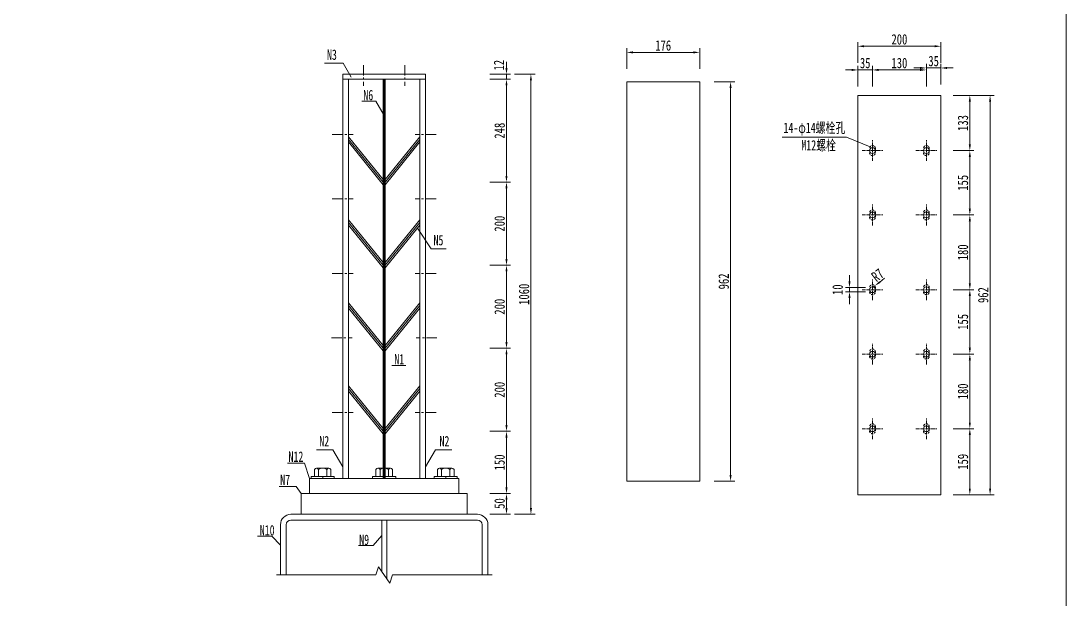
# Model space of a CAD drawing. Extents: x 98573 to 114325, y 0 to 100142.
# Drawn here: x 111805 to 114325, y 25326 to 26719 of the extents above; entities that cross this region are included whole.
import ezdxf

# ---------------------------------------------------------------- set-up
doc = ezdxf.new("R2010")
doc.units = 0
doc.header["$MEASUREMENT"] = 0
doc.linetypes.add('CENTERX2', pattern=[4, 2.5, -0.5, 0.5, -0.5])
doc.linetypes.add('DASHED2', pattern=[0.375, 0.25, -0.125])
doc.layers.get('0').update_dxf_attribs({"lineweight": 13})
doc.layers.get('Defpoints').update_dxf_attribs({"color": 9, "lineweight": 5})
for name, color, linetype, lineweight in [('dashed', 4, 'DASHED2', 5), ('中心线', 2, 'CENTERX2', 15), ('标注', 4, 'Continuous', 13), ('涪江 尺寸标注线', 4, 'Continuous', 13), ('涪江 钢板双线', 1, 'Continuous', 13), ('细线', 4, 'Continuous', 13)]:
    doc.layers.add(name, color=color, linetype=linetype, lineweight=lineweight)
doc.styles.get("Standard").update_dxf_attribs({"font": '仿宋_GB2312.ttf', "width": 0.75})
doc.dimstyles.new('0.1', dxfattribs={"dimscale": 0, "dimtxt": 2.5, "dimasz": 1.5, "dimexe": 1, "dimexo": 1, "dimgap": 0.4, "dimtad": 1, "dimdec": 1, "dimdsep": 46, "dimtxsty": 'Standard', "dimcen": 0.2, "dimclrd": 256, "dimclre": 256, "dimclrt": 256, "dimadec": 3, "dimazin": 2, "dimtfac": 1, "dimtdec": 1, "dimtmove": 2, "dimatfit": 3, "dimfxl": 4, "dimfxlon": 1, "dimtolj": 1, "dimtzin": 0, "dimlwd": -1, "dimlwe": -1, "dimarcsym": 0})

# ---------------------------------------------------------------- blocks, each defined once
blk = doc.blocks.new('*D148')
at = {"layer": 'Defpoints', "color": 0, "transparency": 16777216}
for p in [(113822.8, 26600.8), (113822.8, 26406.5), (113857.8, 26406.5)]:
    blk.add_point(p, dxfattribs=at)
at = {"layer": '标注', "transparency": 16777216}
for p, q in [((113822.8, 26560.8), (113822.8, 26610.8)), ((113857.8, 26560.8), (113857.8, 26610.8))]:
    blk.add_line(p, q, dxfattribs=at)
at = {"layer": '标注', "color": 4, "transparency": 16777216}
for p, q in [((113807.8, 26600.8), (113792.8, 26600.8)), ((113857.8, 26600.8), (113822.8, 26600.8)), ((113872.8, 26600.8), (113887.8, 26600.8))]:
    blk.add_line(p, q, dxfattribs=at)
for points in [[(113807.8, 26603.3), (113807.8, 26598.3), (113822.8, 26600.8)], [(113872.8, 26603.3), (113872.8, 26598.3), (113857.8, 26600.8)]]:
    blk.add_solid(points, dxfattribs=at)
at = {"layer": '标注', "transparency": 16777216, "insert": (113840.3, 26617.3), "char_height": 25, "attachment_point": 5}
blk.add_mtext('\\A1;35', dxfattribs=at)
blk = doc.blocks.new('*D149')
at = {"layer": 'Defpoints', "color": 0, "transparency": 16777216}
for p in [(113987.8, 26600.8), (113857.8, 26406.5), (113987.8, 26406.5)]:
    blk.add_point(p, dxfattribs=at)
at = {"layer": '标注', "transparency": 16777216}
for p, q in [((113857.8, 26560.8), (113857.8, 26610.8)), ((113987.8, 26560.8), (113987.8, 26610.8))]:
    blk.add_line(p, q, dxfattribs=at)
at = {"layer": '标注', "color": 4, "transparency": 16777216}
blk.add_line((113872.8, 26600.8), (113972.8, 26600.8), dxfattribs=at)
for points in [[(113872.8, 26603.3), (113872.8, 26598.3), (113857.8, 26600.8)], [(113972.8, 26603.3), (113972.8, 26598.3), (113987.8, 26600.8)]]:
    blk.add_solid(points, dxfattribs=at)
at = {"layer": '标注', "transparency": 16777216, "insert": (113922.8, 26617.3), "char_height": 25, "attachment_point": 5}
blk.add_mtext('\\A1;130', dxfattribs=at)
blk = doc.blocks.new('*D150')
at = {"layer": 'Defpoints', "color": 0, "transparency": 16777216}
for p in [(114022.8, 26605.6), (114022.8, 26411.3), (113987.8, 26406.5)]:
    blk.add_point(p, dxfattribs=at)
at = {"layer": '标注', "transparency": 16777216}
for p, q in [((113987.8, 26565.6), (113987.8, 26615.6)), ((114022.8, 26565.6), (114022.8, 26615.6))]:
    blk.add_line(p, q, dxfattribs=at)
at = {"layer": '标注', "color": 4, "transparency": 16777216}
for p, q in [((113972.8, 26605.6), (113957.8, 26605.6)), ((113987.8, 26605.6), (114022.8, 26605.6)), ((114037.8, 26605.6), (114052.8, 26605.6))]:
    blk.add_line(p, q, dxfattribs=at)
for points in [[(113972.8, 26608.1), (113972.8, 26603.1), (113987.8, 26605.6)], [(114037.8, 26608.1), (114037.8, 26603.1), (114022.8, 26605.6)]]:
    blk.add_solid(points, dxfattribs=at)
at = {"layer": '标注', "transparency": 16777216, "insert": (114005.3, 26622.1), "char_height": 25, "attachment_point": 5}
blk.add_mtext('\\A1;35', dxfattribs=at)
blk = doc.blocks.new('*D151')
at = {"layer": 'Defpoints', "color": 0, "transparency": 16777216}
for p in [(114022.8, 26657.9), (113822.8, 26539.5), (114022.8, 26539.5)]:
    blk.add_point(p, dxfattribs=at)
at = {"layer": '标注', "transparency": 16777216}
for p, q in [((113822.8, 26617.9), (113822.8, 26667.9)), ((114022.8, 26617.9), (114022.8, 26667.9))]:
    blk.add_line(p, q, dxfattribs=at)
at = {"layer": '标注', "color": 4, "transparency": 16777216}
blk.add_line((113837.8, 26657.9), (114007.8, 26657.9), dxfattribs=at)
for points in [[(113837.8, 26660.4), (113837.8, 26655.4), (113822.8, 26657.9)], [(114007.8, 26660.4), (114007.8, 26655.4), (114022.8, 26657.9)]]:
    blk.add_solid(points, dxfattribs=at)
at = {"layer": '标注', "transparency": 16777216, "insert": (113922.8, 26674.4), "char_height": 25, "attachment_point": 5}
blk.add_mtext('\\A1;200', dxfattribs=at)
blk = doc.blocks.new('*D152')
at = {"layer": 'Defpoints', "color": 0, "transparency": 16777216}
for p in [(113946.5, 26539.5), (113977.8, 26406.5), (114092.6, 26406.5)]:
    blk.add_point(p, dxfattribs=at)
at = {"layer": '标注', "transparency": 16777216}
for p, q in [((114052.6, 26539.5), (114102.6, 26539.5)), ((114052.6, 26406.5), (114102.6, 26406.5))]:
    blk.add_line(p, q, dxfattribs=at)
at = {"layer": '标注', "color": 4, "transparency": 16777216}
blk.add_line((114092.6, 26524.5), (114092.6, 26421.5), dxfattribs=at)
for points in [[(114090.1, 26524.5), (114095.1, 26524.5), (114092.6, 26539.5)], [(114090.1, 26421.5), (114095.1, 26421.5), (114092.6, 26406.5)]]:
    blk.add_solid(points, dxfattribs=at)
at = {"layer": '标注', "transparency": 16777216, "insert": (114076.1, 26473), "char_height": 25, "attachment_point": 5, "rotation": 90}
blk.add_mtext('\\A1;133', dxfattribs=at)
blk = doc.blocks.new('*D153')
at = {"layer": 'Defpoints', "color": 0, "transparency": 16777216}
for p in [(113977.8, 26406.5), (113987.8, 26251.5), (114092.6, 26251.5)]:
    blk.add_point(p, dxfattribs=at)
at = {"layer": '标注', "transparency": 16777216}
for p, q in [((114052.6, 26406.5), (114102.6, 26406.5)), ((114052.6, 26251.5), (114102.6, 26251.5))]:
    blk.add_line(p, q, dxfattribs=at)
at = {"layer": '标注', "color": 4, "transparency": 16777216}
blk.add_line((114092.6, 26391.5), (114092.6, 26266.5), dxfattribs=at)
for points in [[(114090.1, 26391.5), (114095.1, 26391.5), (114092.6, 26406.5)], [(114090.1, 26266.5), (114095.1, 26266.5), (114092.6, 26251.5)]]:
    blk.add_solid(points, dxfattribs=at)
at = {"layer": '标注', "transparency": 16777216, "insert": (114076.1, 26329), "char_height": 25, "attachment_point": 5, "rotation": 90}
blk.add_mtext('\\A1;155', dxfattribs=at)
blk = doc.blocks.new('*D154')
at = {"layer": 'Defpoints', "color": 0, "transparency": 16777216}
for p in [(113977.8, 26251.5), (113987.8, 26071.5), (114092.6, 26071.5)]:
    blk.add_point(p, dxfattribs=at)
at = {"layer": '标注', "transparency": 16777216}
for p, q in [((114052.6, 26251.5), (114102.6, 26251.5)), ((114052.6, 26071.5), (114102.6, 26071.5))]:
    blk.add_line(p, q, dxfattribs=at)
at = {"layer": '标注', "color": 4, "transparency": 16777216}
blk.add_line((114092.6, 26236.5), (114092.6, 26086.5), dxfattribs=at)
for points in [[(114090.1, 26236.5), (114095.1, 26236.5), (114092.6, 26251.5)], [(114090.1, 26086.5), (114095.1, 26086.5), (114092.6, 26071.5)]]:
    blk.add_solid(points, dxfattribs=at)
at = {"layer": '标注', "transparency": 16777216, "insert": (114076.1, 26161.5), "char_height": 25, "attachment_point": 5, "rotation": 90}
blk.add_mtext('\\A1;180', dxfattribs=at)
blk = doc.blocks.new('*D155')
at = {"layer": 'Defpoints', "color": 0, "transparency": 16777216}
for p in [(113977.8, 26071.5), (113987.8, 25916.5), (114092.6, 25916.5)]:
    blk.add_point(p, dxfattribs=at)
at = {"layer": '标注', "transparency": 16777216}
for p, q in [((114052.6, 26071.5), (114102.6, 26071.5)), ((114052.6, 25916.5), (114102.6, 25916.5))]:
    blk.add_line(p, q, dxfattribs=at)
at = {"layer": '标注', "color": 4, "transparency": 16777216}
blk.add_line((114092.6, 26056.5), (114092.6, 25931.5), dxfattribs=at)
for points in [[(114090.1, 26056.5), (114095.1, 26056.5), (114092.6, 26071.5)], [(114090.1, 25931.5), (114095.1, 25931.5), (114092.6, 25916.5)]]:
    blk.add_solid(points, dxfattribs=at)
at = {"layer": '标注', "transparency": 16777216, "insert": (114076.1, 25994), "char_height": 25, "attachment_point": 5, "rotation": 90}
blk.add_mtext('\\A1;155', dxfattribs=at)
blk = doc.blocks.new('*D156')
at = {"layer": 'Defpoints', "color": 0, "transparency": 16777216}
for p in [(113977.8, 25916.5), (113987.8, 25736.5), (114092.6, 25736.5)]:
    blk.add_point(p, dxfattribs=at)
at = {"layer": '标注', "transparency": 16777216}
for p, q in [((114052.6, 25916.5), (114102.6, 25916.5)), ((114052.6, 25736.5), (114102.6, 25736.5))]:
    blk.add_line(p, q, dxfattribs=at)
at = {"layer": '标注', "color": 4, "transparency": 16777216}
blk.add_line((114092.6, 25901.5), (114092.6, 25751.5), dxfattribs=at)
for points in [[(114090.1, 25901.5), (114095.1, 25901.5), (114092.6, 25916.5)], [(114090.1, 25751.5), (114095.1, 25751.5), (114092.6, 25736.5)]]:
    blk.add_solid(points, dxfattribs=at)
at = {"layer": '标注', "transparency": 16777216, "insert": (114076.1, 25826.5), "char_height": 25, "attachment_point": 5, "rotation": 90}
blk.add_mtext('\\A1;180', dxfattribs=at)
blk = doc.blocks.new('*D157')
at = {"layer": 'Defpoints', "color": 0, "transparency": 16777216}
for p in [(113977.8, 25736.5), (114092.6, 25736.5), (113978.6, 25577.5)]:
    blk.add_point(p, dxfattribs=at)
at = {"layer": '标注', "transparency": 16777216}
for p, q in [((114052.6, 25736.5), (114102.6, 25736.5)), ((114052.6, 25577.5), (114102.6, 25577.5))]:
    blk.add_line(p, q, dxfattribs=at)
at = {"layer": '标注', "color": 4, "transparency": 16777216}
blk.add_line((114092.6, 25592.5), (114092.6, 25721.5), dxfattribs=at)
for points in [[(114090.1, 25721.5), (114095.1, 25721.5), (114092.6, 25736.5)], [(114090.1, 25592.5), (114095.1, 25592.5), (114092.6, 25577.5)]]:
    blk.add_solid(points, dxfattribs=at)
at = {"layer": '标注', "transparency": 16777216, "insert": (114076.1, 25657), "char_height": 25, "attachment_point": 5, "rotation": 90}
blk.add_mtext('\\A1;159', dxfattribs=at)
blk = doc.blocks.new('*D158')
at = {"layer": 'Defpoints', "color": 0, "transparency": 16777216}
for p in [(114022.8, 26539.5), (114141.4, 26539.5), (114022.8, 25577.5)]:
    blk.add_point(p, dxfattribs=at)
at = {"layer": '标注', "transparency": 16777216}
for p, q in [((114101.4, 26539.5), (114151.4, 26539.5)), ((114101.4, 25577.5), (114151.4, 25577.5))]:
    blk.add_line(p, q, dxfattribs=at)
at = {"layer": '标注', "color": 4, "transparency": 16777216}
blk.add_line((114141.4, 25592.5), (114141.4, 26524.5), dxfattribs=at)
for points in [[(114138.9, 26524.5), (114143.9, 26524.5), (114141.4, 26539.5)], [(114138.9, 25592.5), (114143.9, 25592.5), (114141.4, 25577.5)]]:
    blk.add_solid(points, dxfattribs=at)
at = {"layer": '标注', "transparency": 16777216, "insert": (114124.9, 26058.5), "char_height": 25, "attachment_point": 5, "rotation": 90}
blk.add_mtext('\\A1;962', dxfattribs=at)
blk = doc.blocks.new('*D159')
at = {"layer": 'Defpoints', "color": 0, "transparency": 16777216}
for p in [(113802.5, 26066.5), (113850.8, 26076.5), (113850.8, 26066.5)]:
    blk.add_point(p, dxfattribs=at)
at = {"layer": '标注', "color": 4, "transparency": 16777216}
for p, q in [((113802.5, 26091.5), (113802.5, 26106.5)), ((113802.5, 26076.5), (113802.5, 26066.5)), ((113802.5, 26051.5), (113802.5, 26036.5))]:
    blk.add_line(p, q, dxfattribs=at)
at = {"layer": '标注', "transparency": 16777216}
for p, q in [((113840.8, 26076.5), (113792.5, 26076.5)), ((113840.8, 26066.5), (113792.5, 26066.5))]:
    blk.add_line(p, q, dxfattribs=at)
at = {"layer": '标注', "color": 4, "transparency": 16777216}
for points in [[(113800, 26091.5), (113805, 26091.5), (113802.5, 26076.5)], [(113800, 26051.5), (113805, 26051.5), (113802.5, 26066.5)]]:
    blk.add_solid(points, dxfattribs=at)
at = {"layer": '标注', "transparency": 16777216, "insert": (113774, 26071.5), "char_height": 25, "attachment_point": 5, "rotation": 90}
blk.add_mtext('\\A1;10', dxfattribs=at)
blk = doc.blocks.new('*D160')
at = {"layer": 'Defpoints', "color": 0, "transparency": 16777216}
for p in [(113857.8, 26076.5), (113863.4, 26080.7)]:
    blk.add_point(p, dxfattribs=at)
at = {"layer": '标注', "color": 4, "transparency": 16777216}
for p, q in [((113875.3, 26089.9), (113887.2, 26099)), ((113857.8, 26076.5), (113863.4, 26080.7))]:
    blk.add_line(p, q, dxfattribs=at)
blk.add_solid([(113873.8, 26091.9), (113876.8, 26087.9), (113863.4, 26080.7)], dxfattribs=at)
at = {"layer": '标注', "transparency": 16777216, "insert": (113870.2, 26106.7), "char_height": 25, "attachment_point": 5, "rotation": 37.4987}
blk.add_mtext('\\A1;R7', dxfattribs=at)
blk = doc.blocks.new('*D217')
at = {"layer": 'Defpoints', "color": 0, "transparency": 16777216}
for p in [(112799.6, 26590.5), (112799.6, 26578.5), (112975.5, 26578.5)]:
    blk.add_point(p, dxfattribs=at)
at = {"layer": '标注', "color": 4, "transparency": 16777216}
for p, q in [((112975.5, 26605.5), (112975.5, 26620.5)), ((112975.5, 26590.5), (112975.5, 26578.5)), ((112975.5, 26563.5), (112975.5, 26548.5))]:
    blk.add_line(p, q, dxfattribs=at)
at = {"layer": '标注', "transparency": 16777216}
for p, q in [((112935.5, 26590.5), (112985.5, 26590.5)), ((112935.5, 26578.5), (112985.5, 26578.5))]:
    blk.add_line(p, q, dxfattribs=at)
at = {"layer": '标注', "color": 4, "transparency": 16777216}
for points in [[(112973, 26605.5), (112978, 26605.5), (112975.5, 26590.5)], [(112973, 26563.5), (112978, 26563.5), (112975.5, 26578.5)]]:
    blk.add_solid(points, dxfattribs=at)
at = {"layer": '标注', "transparency": 16777216, "insert": (112957.3, 26612.3), "char_height": 25, "attachment_point": 5, "rotation": 90}
blk.add_mtext('\\A1;12', dxfattribs=at)
blk = doc.blocks.new('*D218')
at = {"layer": 'Defpoints', "color": 0, "transparency": 16777216}
for p in [(112782.8, 26578.5), (112782.8, 26330.5), (112975.5, 26330.5)]:
    blk.add_point(p, dxfattribs=at)
at = {"layer": '标注', "transparency": 16777216}
for p, q in [((112935.5, 26578.5), (112985.5, 26578.5)), ((112935.5, 26330.5), (112985.5, 26330.5))]:
    blk.add_line(p, q, dxfattribs=at)
at = {"layer": '标注', "color": 4, "transparency": 16777216}
blk.add_line((112975.5, 26563.5), (112975.5, 26345.5), dxfattribs=at)
for points in [[(112973, 26563.5), (112978, 26563.5), (112975.5, 26578.5)], [(112973, 26345.5), (112978, 26345.5), (112975.5, 26330.5)]]:
    blk.add_solid(points, dxfattribs=at)
at = {"layer": '标注', "transparency": 16777216, "insert": (112959, 26454.5), "char_height": 25, "attachment_point": 5, "rotation": 90}
blk.add_mtext('\\A1;248', dxfattribs=at)
blk = doc.blocks.new('*D219')
at = {"layer": 'Defpoints', "color": 0, "transparency": 16777216}
for p in [(112782.8, 26330.5), (112782.8, 26130.5), (112975.5, 26130.5)]:
    blk.add_point(p, dxfattribs=at)
at = {"layer": '标注', "transparency": 16777216}
for p, q in [((112935.5, 26330.5), (112985.5, 26330.5)), ((112935.5, 26130.5), (112985.5, 26130.5))]:
    blk.add_line(p, q, dxfattribs=at)
at = {"layer": '标注', "color": 4, "transparency": 16777216}
blk.add_line((112975.5, 26315.5), (112975.5, 26145.5), dxfattribs=at)
for points in [[(112973, 26315.5), (112978, 26315.5), (112975.5, 26330.5)], [(112973, 26145.5), (112978, 26145.5), (112975.5, 26130.5)]]:
    blk.add_solid(points, dxfattribs=at)
at = {"layer": '标注', "transparency": 16777216, "insert": (112959, 26230.5), "char_height": 25, "attachment_point": 5, "rotation": 90}
blk.add_mtext('\\A1;200', dxfattribs=at)
blk = doc.blocks.new('*D220')
at = {"layer": 'Defpoints', "color": 0, "transparency": 16777216}
for p in [(112782.8, 26130.5), (112782.8, 25930.5), (112975.5, 25930.5)]:
    blk.add_point(p, dxfattribs=at)
at = {"layer": '标注', "transparency": 16777216}
for p, q in [((112935.5, 26130.5), (112985.5, 26130.5)), ((112935.5, 25930.5), (112985.5, 25930.5))]:
    blk.add_line(p, q, dxfattribs=at)
at = {"layer": '标注', "color": 4, "transparency": 16777216}
blk.add_line((112975.5, 26115.5), (112975.5, 25945.5), dxfattribs=at)
for points in [[(112973, 26115.5), (112978, 26115.5), (112975.5, 26130.5)], [(112973, 25945.5), (112978, 25945.5), (112975.5, 25930.5)]]:
    blk.add_solid(points, dxfattribs=at)
at = {"layer": '标注', "transparency": 16777216, "insert": (112959, 26030.5), "char_height": 25, "attachment_point": 5, "rotation": 90}
blk.add_mtext('\\A1;200', dxfattribs=at)
blk = doc.blocks.new('*D221')
at = {"layer": 'Defpoints', "color": 0, "transparency": 16777216}
for p in [(112782.8, 25930.5), (112975.5, 25930.5), (112782.8, 25730.5)]:
    blk.add_point(p, dxfattribs=at)
at = {"layer": '标注', "transparency": 16777216}
for p, q in [((112935.5, 25930.5), (112985.5, 25930.5)), ((112935.5, 25730.5), (112985.5, 25730.5))]:
    blk.add_line(p, q, dxfattribs=at)
at = {"layer": '标注', "color": 4, "transparency": 16777216}
blk.add_line((112975.5, 25745.5), (112975.5, 25915.5), dxfattribs=at)
for points in [[(112973, 25915.5), (112978, 25915.5), (112975.5, 25930.5)], [(112973, 25745.5), (112978, 25745.5), (112975.5, 25730.5)]]:
    blk.add_solid(points, dxfattribs=at)
at = {"layer": '标注', "transparency": 16777216, "insert": (112959, 25830.5), "char_height": 25, "attachment_point": 5, "rotation": 90}
blk.add_mtext('\\A1;200', dxfattribs=at)
blk = doc.blocks.new('*D222')
at = {"layer": 'Defpoints', "color": 0, "transparency": 16777216}
for p in [(112782.8, 25730.5), (112800.7, 25580.5), (112975.5, 25580.5)]:
    blk.add_point(p, dxfattribs=at)
at = {"layer": '标注', "transparency": 16777216}
for p, q in [((112935.5, 25730.5), (112985.5, 25730.5)), ((112935.5, 25580.5), (112985.5, 25580.5))]:
    blk.add_line(p, q, dxfattribs=at)
at = {"layer": '标注', "color": 4, "transparency": 16777216}
blk.add_line((112975.5, 25715.5), (112975.5, 25595.5), dxfattribs=at)
for points in [[(112973, 25715.5), (112978, 25715.5), (112975.5, 25730.5)], [(112973, 25595.5), (112978, 25595.5), (112975.5, 25580.5)]]:
    blk.add_solid(points, dxfattribs=at)
at = {"layer": '标注', "transparency": 16777216, "insert": (112959, 25655.5), "char_height": 25, "attachment_point": 5, "rotation": 90}
blk.add_mtext('\\A1;150', dxfattribs=at)
blk = doc.blocks.new('*D223')
at = {"layer": 'Defpoints', "color": 0, "transparency": 16777216}
for p in [(112843.3, 25580.5), (112831, 25530.5), (112975.5, 25530.5)]:
    blk.add_point(p, dxfattribs=at)
at = {"layer": '标注', "transparency": 16777216}
for p, q in [((112935.5, 25580.5), (112985.5, 25580.5)), ((112935.5, 25530.5), (112985.5, 25530.5))]:
    blk.add_line(p, q, dxfattribs=at)
at = {"layer": '标注', "color": 4, "transparency": 16777216}
blk.add_line((112975.5, 25565.5), (112975.5, 25545.5), dxfattribs=at)
for points in [[(112973, 25565.5), (112978, 25565.5), (112975.5, 25580.5)], [(112973, 25545.5), (112978, 25545.5), (112975.5, 25530.5)]]:
    blk.add_solid(points, dxfattribs=at)
at = {"layer": '标注', "transparency": 16777216, "insert": (112958.9, 25556.5), "char_height": 25, "attachment_point": 5, "rotation": 90}
blk.add_mtext('\\A1;50', dxfattribs=at)
blk = doc.blocks.new('*D224')
at = {"layer": 'Defpoints', "color": 0, "transparency": 16777216}
for p in [(112732.4, 26590.5), (113034.4, 26590.5), (112863.3, 25530.5)]:
    blk.add_point(p, dxfattribs=at)
at = {"layer": '标注', "transparency": 16777216}
for p, q in [((112994.4, 26590.5), (113044.4, 26590.5)), ((112994.4, 25530.5), (113044.4, 25530.5))]:
    blk.add_line(p, q, dxfattribs=at)
at = {"layer": '标注', "color": 4, "transparency": 16777216}
blk.add_line((113034.4, 25545.5), (113034.4, 26575.5), dxfattribs=at)
for points in [[(113031.9, 26575.5), (113036.9, 26575.5), (113034.4, 26590.5)], [(113031.9, 25545.5), (113036.9, 25545.5), (113034.4, 25530.5)]]:
    blk.add_solid(points, dxfattribs=at)
at = {"layer": '标注', "transparency": 16777216, "insert": (113017.9, 26060.5), "char_height": 25, "attachment_point": 5, "rotation": 90}
blk.add_mtext('\\A1;1060', dxfattribs=at)
blk = doc.blocks.new('*D225')
at = {"layer": 'Defpoints', "color": 0, "transparency": 16777216}
for p in [(113265.3, 26643.1), (113265.3, 26572.4), (113441.3, 26572.4)]:
    blk.add_point(p, dxfattribs=at)
at = {"layer": '标注', "transparency": 16777216}
for p, q in [((113265.3, 26603.1), (113265.3, 26653.1)), ((113441.3, 26603.1), (113441.3, 26653.1))]:
    blk.add_line(p, q, dxfattribs=at)
at = {"layer": '标注', "color": 4, "transparency": 16777216}
blk.add_line((113426.3, 26643.1), (113280.3, 26643.1), dxfattribs=at)
for points in [[(113280.3, 26645.6), (113280.3, 26640.6), (113265.3, 26643.1)], [(113426.3, 26645.6), (113426.3, 26640.6), (113441.3, 26643.1)]]:
    blk.add_solid(points, dxfattribs=at)
at = {"layer": '标注', "transparency": 16777216, "insert": (113353.3, 26659.6), "char_height": 25, "attachment_point": 5}
blk.add_mtext('\\A1;176', dxfattribs=at)
blk = doc.blocks.new('*D226')
at = {"layer": 'Defpoints', "color": 0, "transparency": 16777216}
for p in [(113441.3, 26572.4), (113441.3, 25610.4), (113515.8, 25610.4)]:
    blk.add_point(p, dxfattribs=at)
at = {"layer": '标注', "transparency": 16777216}
for p, q in [((113475.8, 26572.4), (113525.8, 26572.4)), ((113475.8, 25610.4), (113525.8, 25610.4))]:
    blk.add_line(p, q, dxfattribs=at)
at = {"layer": '标注', "color": 4, "transparency": 16777216}
blk.add_line((113515.8, 26557.4), (113515.8, 25625.4), dxfattribs=at)
for points in [[(113513.3, 26557.4), (113518.3, 26557.4), (113515.8, 26572.4)], [(113513.3, 25625.4), (113518.3, 25625.4), (113515.8, 25610.4)]]:
    blk.add_solid(points, dxfattribs=at)
at = {"layer": '标注', "transparency": 16777216, "insert": (113499.3, 26091.4), "char_height": 25, "attachment_point": 5, "rotation": 90}
blk.add_mtext('\\A1;962', dxfattribs=at)
blk = doc.blocks.new('ls')
at = {"color": 4}
blk.add_line((0, 0), (0, 5), dxfattribs=at)
at = {"layer": '涪江 钢板双线', "color": 4}
for p, q in [((-28, 5), (28, 5)), ((-28, 5), (-28, 0)), ((-28, 0), (28, 0)), ((-20, 21.6), (-20, 5)), ((-18.7, 5), (18.7, 5)), ((-15, 25), (15, 25)), ((-14, 5), (14, 5)), ((-10, 5), (-10, 21.6)), ((10, 5), (10, 21.6)), ((20, 21.6), (20, 5)), ((28, 5), (28, 0))]:
    blk.add_line(p, q, dxfattribs=at)
blk.add_ellipse((-15, -7.9), major_axis=(0, 32.9), ratio=0.341432, start_param=-0.460921, end_param=0.460921, dxfattribs=at)
at = {"layer": '涪江 钢板双线', "color": 4, "extrusion": (0, 0, -1)}
for centre, ratio in [((0, -7.9), 0.682865), ((15, -7.9), 0.341432)]:
    blk.add_ellipse(centre, major_axis=(0, 32.9), ratio=ratio, start_param=-0.460921, end_param=0.460921, dxfattribs=at)

msp = doc.modelspace()

# ---------------------------------------------------------------- linework, layer by layer
at = {"color": 1}
for p, q in [((112580.61796, 26590.53115), (112680.61796, 26590.53115)), ((112580.61796, 26590.53115), (112580.61796, 25616.53115)), ((112780.61796, 26590.53115), (112680.61796, 26590.53115)), ((112780.61796, 26590.53115), (112780.61796, 25616.53115)), ((112580.61796, 26578.53115), (112780.61796, 26578.53115)), ((112594.61796, 26578.53115), (112594.61796, 25616.53115)), ((112678.11796, 25616.53115), (112678.11796, 26578.53115)), ((112683.11796, 25616.53115), (112683.11796, 26578.53115)), ((112766.61796, 26578.53115), (112766.61796, 25616.53115)), ((113265.27261, 26572.40883), (113265.27261, 25610.40883)), ((113265.27261, 26572.40883), (113441.27261, 26572.40883)), ((113441.27261, 26572.40883), (113441.27261, 25610.40883)), ((113822.829, 25577.47888), (113822.829, 26539.47888)), ((113822.829, 26539.47888), (114022.829, 26539.47888)), ((114022.829, 26539.47888), (114022.829, 25577.47888)), ((112678.11796, 26336.88722), (112594.61796, 26440.00113)), ((112683.11796, 26336.88722), (112766.61796, 26440.00113)), ((112678.11796, 26324.17509), (112594.61796, 26427.289)), ((112683.11796, 26324.17509), (112766.61796, 26427.289)), ((112678.11796, 26136.88722), (112594.61796, 26240.00113)), ((112683.11796, 26136.88722), (112766.61796, 26240.00113)), ((112678.11796, 26124.17509), (112594.61796, 26227.289)), ((112683.11796, 26124.17509), (112766.61796, 26227.289)), ((112678.11796, 25936.88722), (112594.61796, 26040.00113)), ((112683.11796, 25936.88722), (112766.61796, 26040.00113)), ((112678.11796, 25924.17509), (112594.61796, 26027.289)), ((112683.11796, 25924.17509), (112766.61796, 26027.289)), ((112678.11796, 25736.88722), (112594.61796, 25840.00113)), ((112683.11796, 25736.88722), (112766.61796, 25840.00113)), ((112678.11796, 25724.17509), (112594.61796, 25827.289)), ((112683.11796, 25724.17509), (112766.61796, 25827.289)), ((112500.61796, 25616.53115), (112500.61796, 25580.53115)), ((112500.61796, 25616.53115), (112860.68271, 25616.53115)), ((112860.68271, 25616.53115), (112860.64739, 25580.53115)), ((113265.27261, 25610.40883), (113441.27261, 25610.40883)), ((112480.61796, 25580.53115), (112880.61796, 25580.53115)), ((112480.61796, 25580.53115), (112480.61796, 25530.53115)), ((112880.61796, 25580.53115), (112880.61796, 25530.53115)), ((114022.829, 25577.47888), (113822.829, 25577.47888)), ((112455.61764, 25530.53115), (112905.61786, 25530.53115)), ((112430.61786, 25505.53115), (112430.61786, 25384.61336)), ((112444.61786, 25505.53115), (112444.61786, 25384.61336)), ((112455.61764, 25516.53115), (112905.61786, 25516.53115)), ((112674.61775, 25393.23502), (112674.61775, 25516.53115)), ((112686.61775, 25375.99231), (112686.61775, 25516.53115)), ((112916.61786, 25505.53115), (112916.61786, 25384.61336)), ((112930.61786, 25505.53115), (112930.61786, 25384.61336))]:
    msp.add_line(p, q, dxfattribs=at)
for centre in [(113857.829, 26406.47888), (113987.829, 26406.47888), (113857.829, 26251.47888), (113987.829, 26251.47888), (113857.829, 26071.47888), (113987.829, 26071.47888), (113857.829, 25916.47888), (113987.829, 25916.47888), (113857.829, 25736.47888), (113987.829, 25736.47888)]:
    msp.add_circle(centre, 7)
for centre, radius, start, end in [((112455.61786, 25505.53115), 25, 90, 180), ((112905.61786, 25505.53115), 25, 360, 90), ((112455.61786, 25505.53115), 11, 90, 180), ((112905.61786, 25505.53115), 11, 360, 90)]:
    msp.add_arc(centre, radius, start, end, dxfattribs=at)
at = {"layer": 'dashed', "ltscale": 20}
for p, q in [((113864.829, 26401.59344), (113864.829, 26411.59344)), ((113994.829, 26401.59344), (113994.829, 26411.59344)), ((113864.829, 26246.59344), (113864.829, 26256.59344)), ((113994.829, 26246.59344), (113994.829, 26256.59344)), ((113864.829, 26066.59344), (113864.829, 26076.59344)), ((113994.829, 26066.59344), (113994.829, 26076.59344)), ((113864.829, 25911.59344), (113864.829, 25921.59344)), ((113994.829, 25911.59344), (113994.829, 25921.59344)), ((113864.829, 25731.59344), (113864.829, 25741.59344)), ((113994.829, 25731.59344), (113994.829, 25741.59344))]:
    msp.add_line(p, q, dxfattribs=at)
for centre, start, end in [((113857.829, 26411.47888), 0, 180), ((113987.829, 26411.47888), 0, 180), ((113857.829, 26401.47888), 180, 0), ((113987.829, 26401.47888), 180, 0), ((113857.829, 26256.47888), 0, 180), ((113987.829, 26256.47888), 0, 180), ((113857.829, 26246.47888), 180, 0), ((113987.829, 26246.47888), 180, 0), ((113857.829, 26076.47888), 0, 180), ((113987.829, 26076.47888), 0, 180), ((113857.829, 26066.47888), 180, 0), ((113987.829, 26066.47888), 180, 0), ((113857.829, 25921.47888), 0, 180), ((113857.829, 25911.47888), 180, 0), ((113987.829, 25921.47888), 0, 180), ((113987.829, 25911.47888), 180, 0), ((113857.829, 25741.47888), 0, 180), ((113857.829, 25731.47888), 180, 0), ((113987.829, 25741.47888), 0, 180), ((113987.829, 25731.47888), 180, 0)]:
    msp.add_arc(centre, 7, start, end, dxfattribs=at)
at = {"layer": 'Defpoints'}
for p, q in [((112680.61796, 25616.53115), (112680.61796, 26578.53115)), ((112678.11796, 26330.53115), (112594.61796, 26433.64507)), ((112683.11796, 26330.53115), (112766.61796, 26433.64507)), ((112678.11796, 26130.53115), (112594.61796, 26233.64507)), ((112683.11796, 26130.53115), (112766.61796, 26233.64507)), ((112678.11796, 25930.53115), (112594.61796, 26033.64507)), ((112683.11796, 25930.53115), (112766.61796, 26033.64507)), ((112678.11796, 25730.53115), (112594.61796, 25833.64507)), ((112683.11796, 25730.53115), (112766.61796, 25833.64507))]:
    msp.add_line(p, q, dxfattribs=at)
msp.add_lwpolyline([(107035.54507, 28329.86125), (114324.69552, 28329.86125), (114324.69552, 18803.9795), (107035.54507, 18803.9795)], close=True, dxfattribs=at)
at = {"layer": '中心线', "ltscale": 10}
for p, q in [((112630.61796, 26612.44638), (112630.61796, 26562.23498)), ((112730.61796, 26612.44638), (112730.61796, 26562.23498)), ((112555.51226, 26445.5009), (112605.72366, 26445.5009)), ((112805.72366, 26445.5009), (112755.51226, 26445.5009)), ((112555.51226, 26290.5009), (112605.72366, 26290.5009)), ((112805.72366, 26290.5009), (112755.51226, 26290.5009)), ((112555.51226, 26110.5009), (112605.72366, 26110.5009)), ((112805.72366, 26110.5009), (112755.51226, 26110.5009)), ((112553.51226, 25955.5009), (112603.72366, 25955.5009)), ((112807.72366, 25955.5009), (112757.51226, 25955.5009)), ((112555.51226, 25775.5009), (112605.72366, 25775.5009)), ((112805.72366, 25775.5009), (112755.51226, 25775.5009))]:
    msp.add_line(p, q, dxfattribs=at)
at = {"layer": '中心线', "ltscale": 3}
for p, q in [((113857.829, 26381.52538), (113857.829, 26431.43238)), ((113987.829, 26381.52538), (113987.829, 26431.43238)), ((113832.7233, 26406.47888), (113882.9347, 26406.47888)), ((113962.7233, 26406.47888), (114012.9347, 26406.47888)), ((113857.829, 26226.52538), (113857.829, 26276.43238)), ((113987.829, 26226.52538), (113987.829, 26276.43238)), ((113832.7233, 26251.47888), (113882.9347, 26251.47888)), ((113962.7233, 26251.47888), (114012.9347, 26251.47888)), ((113857.829, 26046.52538), (113857.829, 26096.43238)), ((113987.829, 26046.52538), (113987.829, 26096.43238)), ((113832.7233, 26071.47888), (113882.9347, 26071.47888)), ((113962.7233, 26071.47888), (114012.9347, 26071.47888)), ((113857.829, 25891.52538), (113857.829, 25941.43238)), ((113987.829, 25891.52538), (113987.829, 25941.43238)), ((113832.7233, 25916.47888), (113882.9347, 25916.47888)), ((113962.7233, 25916.47888), (114012.9347, 25916.47888)), ((113857.829, 25711.52538), (113857.829, 25761.43238)), ((113987.829, 25711.52538), (113987.829, 25761.43238)), ((113832.7233, 25736.47888), (113882.9347, 25736.47888)), ((113962.7233, 25736.47888), (114012.9347, 25736.47888))]:
    msp.add_line(p, q, dxfattribs=at)
at = {"layer": '涪江 尺寸标注线'}
msp.add_lwpolyline([(112940.61786, 25384.54092), (112700.61396, 25385.03767), (112694.34874, 25364.88369), (112666.88718, 25404.34303), (112660.62197, 25384.4133), (112420.61786, 25384.64752)], dxfattribs=at)
at = {"layer": '细线'}
for p, q in [((112536.83857, 26616.834), (112581.70551, 26616.834)), ((112581.70551, 26616.834), (112601.26962, 26583.18081)), ((112626.91815, 26525.45875), (112660.75603, 26525.45875)), ((112660.75603, 26525.45875), (112680.61796, 26491.29327)), ((113639.8678, 26438.76711), (113795.24126, 26438.76711)), ((113795.24126, 26438.76711), (113852.38323, 26415.68131)), ((112793.73038, 26170.13064), (112760.77854, 26220.07792)), ((112793.73038, 26170.13064), (112829.75935, 26170.13064)), ((112732.42994, 25888.90111), (112698.87086, 25888.90111)), ((112517.47449, 25686.01084), (112556.91126, 25686.01084)), ((112556.91126, 25686.01084), (112580.61796, 25645.23177)), ((112804.32466, 25686.01084), (112780.61796, 25645.23177)), ((112843.76143, 25686.01084), (112804.32466, 25686.01084)), ((112447.75931, 25653.8576), (112488.50789, 25653.8576)), ((112488.50789, 25653.8576), (112500.61796, 25616.53115)), ((112427.75931, 25597.73339), (112468.50789, 25597.73339)), ((112468.50789, 25597.73339), (112480.61796, 25580.53115)), ((112375.05276, 25477.49234), (112409.95985, 25477.49234)), ((112409.95985, 25477.49234), (112430.61786, 25456.49368)), ((112653.94022, 25455.01581), (112674.61775, 25479.32045)), ((112619.03314, 25455.01581), (112653.94022, 25455.01581))]:
    msp.add_line(p, q, dxfattribs=at)

# ---------------------------------------------------------------- block references
at = {"color": 3, "xscale": -1}
for p in [(112532.29863, 25616.53115), (112680.61796, 25616.53115)]:
    msp.add_blockref('ls', p, dxfattribs=at)
at = {"color": 3}
msp.add_blockref('ls', (112828.93729, 25616.53115), dxfattribs=at)

# ---------------------------------------------------------------- texts
at = {"layer": '标注', "width": 0.7}
for s, p in [('N3', (112542.67942, 26625.12674)), ('N6', (112630.36035, 26527.84579)), ('14-φ14螺栓孔', (113643.28535, 26449.03734)), ('M12螺栓', (113686.35707, 26406.94775)), ('N5', (112799.57123, 26178.42339)), ('N1', (112705.1456, 25891.59742)), ('N2', (112524.25133, 25694.30359)), ('N2', (112813.99811, 25694.30359)), ('N12', (112449.93249, 25656.89255)), ('N7', (112429.93249, 25600.76834)), ('N10', (112380.72936, 25479.61861)), ('N9', (112620.38015, 25456.66132))]:
    msp.add_text(s, height=25, dxfattribs=at).set_placement(p)

# ---------------------------------------------------------------- dimensions: what is measured, and where the dimension line sits
at = {"layer": '标注'}
for base, p1, p2, picture, middle in [((114022.829, 26657.88242), (113822.829, 26539.47888), (114022.829, 26539.47888), '*D151', (113922.829, 26674.38242)), ((113265.27261, 26643.12931), (113441.27261, 26572.40883), (113265.27261, 26572.40883), '*D225', (113353.27261, 26659.62931)), ((114022.829, 26605.63391), (113987.829, 26406.47888), (114022.829, 26411.27648), '*D150', (114005.329, 26622.13391)), ((113822.829, 26600.83631), (113857.829, 26406.47888), (113822.829, 26406.47888), '*D148', (113840.329, 26617.33631)), ((113987.829, 26600.83631), (113857.829, 26406.47888), (113987.829, 26406.47888), '*D149', (113922.829, 26617.33631))]:
    dim = msp.add_linear_dim(base=base, p1=p1, p2=p2, dimstyle='0.1', override={"dimscale": 10, "dimclrd": 4}, dxfattribs=at)
    dim.commit()
    dim.dimension.update_dxf_attribs({"geometry": picture, "text_midpoint": middle})
for base, p1, p2, picture, middle in [((112975.54562, 26578.53115), (112799.56015, 26590.53115), (112799.56015, 26578.53115), '*D217', (112957.32479, 26612.31602)), ((112975.54562, 25530.53115), (112843.29894, 25580.53115), (112830.9689, 25530.53115), '*D223', (112958.85453, 25556.53263))]:
    dim = msp.add_linear_dim(base=base, p1=p1, p2=p2, angle=90, dimstyle='0.1', override={"dimscale": 10, "dimclrd": 4}, dxfattribs=at)
    dim.commit()
    dim.dimension.update_dxf_attribs({"geometry": picture, "text_midpoint": middle, "dimtype": 160})
for base, p1, p2, picture, middle in [((113034.38957, 26590.53115), (112863.3204, 25530.53115), (112732.39786, 26590.53115), '*D224', (113017.88957, 26060.53115)), ((112975.54562, 26330.53115), (112782.77445, 26578.53115), (112782.77445, 26330.53115), '*D218', (112959.04562, 26454.53115)), ((113515.80679, 25610.40883), (113441.27261, 26572.40883), (113441.27261, 25610.40883), '*D226', (113499.30679, 26091.40883)), ((114092.56634, 26406.47888), (113946.47108, 26539.47888), (113977.829, 26406.47888), '*D152', (114076.06634, 26472.97888)), ((114141.36123, 26539.47888), (114022.829, 25577.47888), (114022.829, 26539.47888), '*D158', (114124.86123, 26058.47888)), ((114092.56634, 26251.47888), (113977.829, 26406.47888), (113987.829, 26251.47888), '*D153', (114076.06634, 26328.97888)), ((112975.54562, 26130.53115), (112782.77445, 26330.53115), (112782.77445, 26130.53115), '*D219', (112959.04562, 26230.53115)), ((114092.56634, 26071.47888), (113977.829, 26251.47888), (113987.829, 26071.47888), '*D154', (114076.06634, 26161.47888)), ((112975.54562, 25930.53115), (112782.77445, 26130.53115), (112782.77445, 25930.53115), '*D220', (112959.04562, 26030.53115)), ((113802.53824, 26066.47888), (113850.829, 26076.47888), (113850.829, 26066.47888), '*D159', (113774.03824, 26071.47888)), ((114092.56634, 25916.47888), (113977.829, 26071.47888), (113987.829, 25916.47888), '*D155', (114076.06634, 25993.97888)), ((112975.54562, 25930.53115), (112782.77445, 25730.53115), (112782.77445, 25930.53115), '*D221', (112959.04562, 25830.53115)), ((114092.56634, 25736.47888), (113977.829, 25916.47888), (113987.829, 25736.47888), '*D156', (114076.06634, 25826.47888)), ((112975.54562, 25580.53115), (112782.77445, 25730.53115), (112800.65814, 25580.53115), '*D222', (112959.04562, 25655.53115)), ((114092.56634, 25736.47888), (113978.56315, 25577.47888), (113977.829, 25736.47888), '*D157', (114076.06634, 25656.97888))]:
    dim = msp.add_linear_dim(base=base, p1=p1, p2=p2, angle=90, dimstyle='0.1', override={"dimscale": 10, "dimclrd": 4}, dxfattribs=at)
    dim.commit()
    dim.dimension.update_dxf_attribs({"geometry": picture, "text_midpoint": middle})
dim = msp.add_radius_dim(center=(113857.829, 26076.47888), mpoint=(113863.38257, 26080.74008), dimstyle='0.1', override={"dimscale": 10, "dimclrd": 4}, dxfattribs=at)
dim.commit()
dim.dimension.update_dxf_attribs({"geometry": '*D160', "text_midpoint": (113870.19117, 26106.71169), "dimtype": 164})

doc.saveas('drawing.dxf')
